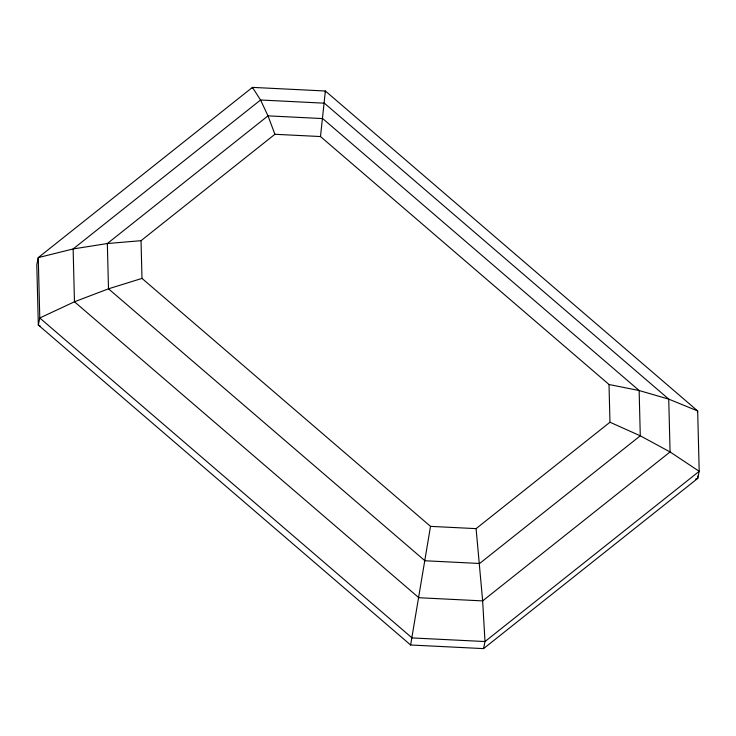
<?xml version="1.0" encoding="UTF-8"?>
<svg xmlns="http://www.w3.org/2000/svg" width="736" height="736" viewBox="0 0 736 736"><rect width="100%" height="100%" fill="white"/><g stroke="black" fill="none" stroke-linecap="round" stroke-linejoin="round"><path stroke-width="1.1" d="M697.397 412.28L697.673 410.955L668.739 399.124L639.142 390.531L609.012 384.505L320.491 136.546L325.376 91.006L252.448 87.382L38.254 257.609L36.8 264.684L38.327 325.045L410.624 644.994L483.552 648.618L697.746 478.391L699.2 471.316L697.673 410.955L325.376 91.006L325.202 91.89M320.491 136.546L274.905 134.283L141.036 240.681L141.993 278.41L430.514 526.369L410.624 644.994M252.273 88.265L252.448 87.382L260.553 100.004L267.996 115.856L274.905 134.283M483.552 648.618L484.996 641.544L482.65 600.898L476.091 528.632L609.969 422.234L609.012 384.505M695.566 479.118L697.746 478.391L697.691 476.109M141.993 278.41L108.496 288.806L74.465 301.778L39.781 317.98L38.327 325.045L40.342 326.122M141.036 240.681L107.346 243.533L73.131 248.952L38.254 257.609L39.781 317.98L412.068 637.928L484.996 641.544L699.2 471.316L670.073 451.95L640.283 435.804L609.969 422.234M430.514 526.369L476.091 528.632M260.553 100.004L73.131 248.952L74.465 301.778L418.839 597.724L482.65 600.898L670.073 451.95L668.739 399.124L324.364 103.178L260.553 100.004M267.996 115.856L107.346 243.533L108.496 288.806L424.939 560.758L479.633 563.482L640.283 435.804L639.142 390.531L322.69 118.579L267.996 115.856"/></g></svg>
